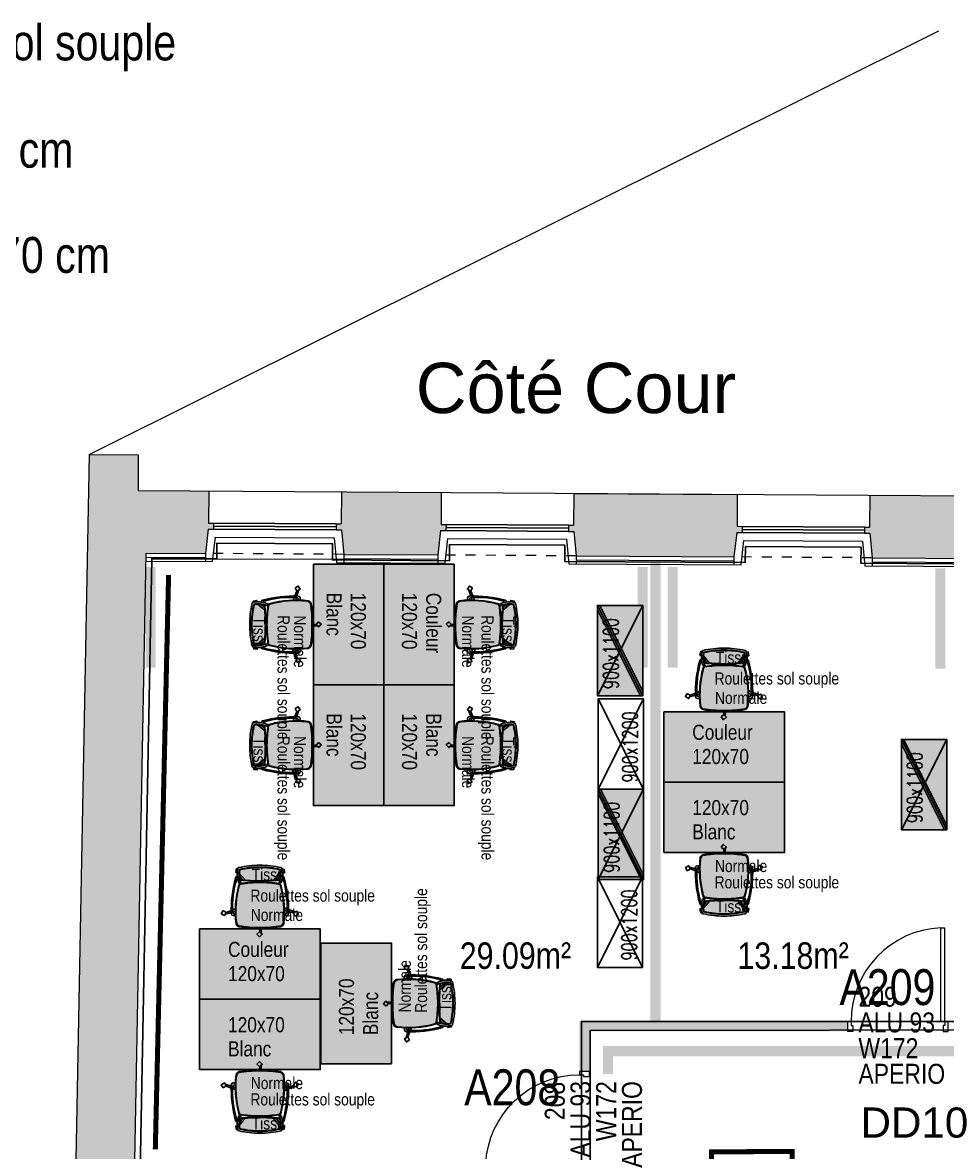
# Model space of a CAD drawing. Extents: x -29.7 to 23.3, y -8.6 to 57.6.
# Drawn here: x -16.79 to -7.59, y 7.28 to 18.52 of the extents above; entities that cross this region are included whole.
import ezdxf
from ezdxf import colors
from ezdxf.entities.mleader import LeaderData, LeaderLine
from ezdxf.enums import TextEntityAlignment as Align
from ezdxf.math import Vec2, Vec3

# ---------------------------------------------------------------- set-up
doc = ezdxf.new("R2010")
doc.units = 0
doc.header["$LTSCALE"] = 0.001
doc.linetypes.add('CACHE', pattern=[0.375, 0.25, -0.125])
doc.linetypes.add('HIDDEN', pattern=[9.525, 6.35, -3.175])
doc.layers.get('0').update_dxf_attribs({"lineweight": 5})
for name, color, linetype in [('01-FAC_CHASSIS EXI', 4, 'Continuous'), ('01-STR_MACONNERIE_HACH', 252, 'Continuous'), ('A-Etiq_Mob', 7, 'Continuous'), ('A-Etiquettes', 7, 'Continuous'), ('A-legende', 7, 'Continuous'), ('A-mobilier', 252, 'Continuous'), ('A-MobilierAQ', 7, 'Continuous'), ('A-num pièce', 1, 'Continuous')]:
    doc.layers.add(name, color=color, linetype=linetype)
doc.layers.add('02-ISOLATION', color=6, linetype='ISOLATION', lineweight=5)
doc.layers.add('A-portes', color=7, linetype='Continuous', lineweight=9)
for name, color, linetype, true_color in [('A-cote', 7, 'Continuous', 0x425746), ('A-Détails', 7, 'Continuous', 0x00a500), ('A-MOQUETTE', 7, 'Continuous', 0xe5ecff), ('A-signalétique', 7, 'Continuous', 0x666666), ('A-vitré', 7, 'Continuous', 0x61becc), ('couleur siege', 1, 'Continuous', 0xff0000)]:
    doc.layers.add(name, color=color, linetype=linetype, true_color=true_color)
doc.layers.add('A-projet', color=7, linetype='Continuous', lineweight=5, true_color=0x5b6280)
doc.styles.add('ARIAL', font='arial.ttf')
doc.styles.add('ROMAND', font='romand__.ttf', dxfattribs={"width": 0.7})
doc.styles.get("Standard").update_dxf_attribs({"font": 'ARIALN.TTF'})
doc.styles.add('Y_TXT_COT', font='arial.ttf', dxfattribs={"height": 0.2})
doc.linetypes.add('ISOLATION', pattern='A,0.00254,-2.54,[134,ltypeshp.shx,S=2.54,R=0,X=-2.54,Y=0],-5.08,[134,ltypeshp.shx,S=2.54,R=180,X=2.54,Y=0],-2.54', length=10.16254)

# ---------------------------------------------------------------- blocks, each defined once
blk = doc.blocks.new('chaise')
at = {"layer": 'A-mobilier', "ltscale": 0.1, "true_color": 0xc7c8ca}
h = blk.add_hatch(color=9, dxfattribs=at)
h.dxf.hatch_style = 1
h.paths.add_polyline_path([(0.272, 0.456, 0.30076), (0.236, 0.489, 0.043342), (0.008, 0.509, 0.043342), (-0.219, 0.489, 0.300759), (-0.255, 0.456, 0.09791), (-0.223, 0.027, 0.292085), (-0.207, 0.013, 0.040929), (0.008, -0.005, 0.040929), (0.223, 0.013, 0.292085), (0.239, 0.027, 0.09791)])
h.paths.add_polyline_path([(0.159, -0.024, 0.015765), (0.008, -0.018, 0.016739), (-0.152, -0.025), (-0.19, -0.069), (-0.218, -0.103, 0.040824), (-0.213, -0.142, 0.054873), (0.008, -0.167, 0.054873), (0.23, -0.142, 0.02252), (0.233, -0.121), (0.219, -0.101)])
h.paths.add_polyline_path([(0.191, -0.026, 0.003373), (0.159, -0.024), (0.219, -0.101), (0.233, -0.121, 0.02535), (0.235, -0.097)])
h.paths.add_polyline_path([(0.226, -0.03, 0.0036), (0.191, -0.026), (0.235, -0.097, 0.0714)])
h.paths.add_polyline_path([(-0.152, -0.025, 0.003505), (-0.185, -0.027), (-0.196, -0.043), (-0.217, -0.075, 0.030269), (-0.218, -0.103), (-0.19, -0.069)])
h.paths.add_polyline_path([(-0.185, -0.027, 0.002494), (-0.209, -0.03, 0.048116), (-0.217, -0.075), (-0.196, -0.043)], flags=17)
at = {"layer": 'A-mobilier'}
for p, q in [((0.004, 0.509), (0.006, 0.543)), ((0.022, 0.558), (0.023, 0.509)), ((-0.374, 0.349), (-0.308, 0.33)), ((-0.308, 0.308), (-0.363, 0.33)), ((-0.292, 0.326), (-0.283, 0.323)), ((-0.262, 0.365), (-0.287, 0.365)), ((-0.263, 0.345), (-0.272, 0.345)), ((0.279, 0.365), (0.303, 0.365)), ((0.279, 0.345), (0.288, 0.345)), ((0.279, 0.31), (0.309, 0.317)), ((0.309, 0.293), (0.279, 0.282)), ((0.324, 0.32), (0.378, 0.334)), ((0.398, 0.325), (0.324, 0.298)), ((-0.242, -0.066), (-0.241, -0.066)), ((-0.19, -0.069), (-0.219, -0.105)), ((-0.217, -0.075), (-0.196, -0.043)), ((0.233, -0.121), (0.219, -0.101)), ((0.258, -0.066), (0.257, -0.066))]:
    blk.add_line(p, q, dxfattribs=at)
at = {"layer": 'A-mobilier', "linetype": 'HIDDEN'}
for p, q in [((-0.263, 0.29), (-0.293, 0.302)), ((-0.283, 0.323), (-0.263, 0.317)), ((-0.196, -0.043), (-0.185, -0.027)), ((-0.152, -0.025), (-0.19, -0.069)), ((0.219, -0.101), (0.159, -0.024)), ((0.191, -0.026), (0.235, -0.097))]:
    blk.add_line(p, q, dxfattribs=at)
at = {"layer": 'A-mobilier'}
for points in [[(-0.024, 0.57), (0.006, 0.543), (0.034, 0.572), (0.003, 0.6)], [(-0.398, 0.31), (-0.363, 0.331), (-0.383, 0.366), (-0.418, 0.345)], [(0.395, 0.371), (0.378, 0.334), (0.415, 0.317), (0.432, 0.354)]]:
    blk.add_lwpolyline(points, close=True, dxfattribs=at)
for points in [[(-0.243, -0.109), (-0.259, -0.113), (-0.25, -0.153), (-0.237, -0.15)], [(0.255, -0.145), (0.275, -0.147), (0.28, -0.107), (0.259, -0.105)]]:
    blk.add_lwpolyline(points, dxfattribs=at)
for centre, radius, start, end in [((0.008, -0.811), 1.32, 90, 99.927), ((0.008, -0.811), 1.32, 80.073, 90), ((0.845, 0.323), 1.108, 173.1278, 195.4958), ((0.845, 0.323), 1.103, 173.7387, 195.3268), ((-0.212, 0.445), 0.0447, 99.9272, 166.8835), ((-0.203, 0.434), 0.0495, 115.9014, 169.3298), ((-0.019, -0.687), 1.184, 88.7046, 100.0235), ((0.035, -0.687), 1.184, 79.9765, 91.2954), ((-0.829, 0.323), 1.103, 344.6732, 6.2613), ((0.228, 0.445), 0.0447, 13.1165, 80.0728), ((-0.829, 0.323), 1.108, 344.5042, 6.8722), ((0.219, 0.434), 0.0495, 10.6702, 64.0986), ((1.039, 0.304), 1.347, 178.2197, 195.2822), ((-0.287, 0.345), 0.02, 90, 178.2197), ((0.842, 0.272), 1.135, 177.2781, 195.5028), ((-0.272, 0.325), 0.02, 90, 177.2781), ((-0.826, 0.272), 1.135, 344.4972, 2.7219), ((-1.023, 0.304), 1.347, 344.7178, 1.7803), ((0.288, 0.325), 0.02, 2.7219, 90), ((0.303, 0.345), 0.02, 1.7803, 90), ((-0.207, -0.008), 0.02, 80.7555, 159.0187), ((-0.204, 0.032), 0.02, 195.4958, 260.6251), ((0.02, -0.095), 0.243, 156.8702, 192.2258), ((-0.2, 0.037), 0.02, 195.3268, 260.7665), ((0.008, 1.315), 1.32, 260.6251, 270), ((-0.186, -0.008), 0.02, 114.7785, 159.0187), ((0.008, 1.315), 1.315, 260.7665, 270), ((0.008, 1.315), 1.315, 270, 279.2335), ((0.008, 1.315), 1.32, 270, 279.3749), ((0.202, -0.008), 0.02, 20.9813, 65.2215), ((0.216, 0.037), 0.02, 279.2335, 344.6732), ((0.223, -0.008), 0.02, 20.9813, 99.2445), ((-0.003, -0.095), 0.243, 347.7742, 23.1298), ((0.22, 0.032), 0.02, 279.3749, 344.5042), ((-0.241, -0.046), 0.02, 195.2822, 270), ((-0.233, -0.026), 0.02, 195.5028, 252.7294), ((0.02, -0.095), 0.263, 159.0187, 193.9621), ((0.02, -0.095), 0.238, 164.1556, 191.4603), ((0.031, -2.412), 2.399, 90.5363, 95.8288), ((0.031, -2.412), 2.394, 90.5374, 95.7482), ((-0.014, -2.412), 2.399, 84.1712, 89.4637), ((-0.014, -2.412), 2.394, 84.2518, 89.4626), ((-0.003, -0.095), 0.238, 348.5397, 15.8444), ((-0.003, -0.095), 0.263, 346.0379, 20.9813), ((0.249, -0.026), 0.02, 287.2706, 344.4972), ((0.257, -0.046), 0.02, 270, 344.7178), ((-0.22, -0.145), 0.02, 218.589, 257.0335), ((0.01, 0.853), 1.044, 257.0335, 269.9004), ((0.01, 0.853), 1.024, 257.1546, 269.8984), ((0.01, 0.853), 1.019, 257.3346, 269.8979), ((0.006, 0.853), 1.019, 270.1021, 282.6654), ((0.006, 0.853), 1.024, 270.1016, 282.8454), ((0.006, 0.853), 1.044, 270.0996, 282.9665), ((0.236, -0.145), 0.02, 282.9665, 321.411)]:
    blk.add_arc(centre, radius, start, end, dxfattribs=at)
blk = doc.blocks.new('SiègeT1')
at = {"layer": 'couleur siege', "true_color": 0x8a6689}
for points in [[(-0.194, 0.224), (-0.077, 0.21), (0.039, 0.212), (0.155, 0.217), (0.198, 0.222), (0.203, 0.244), (0.204, 0.282), (0.201, 0.321), (0.123, 0.338), (0.039, 0.343), (-0.023, 0.345), (-0.098, 0.338), (-0.149, 0.331), (-0.196, 0.322), (-0.202, 0.3), (-0.201, 0.265)], [(-0.208, -0.236), (-0.225, -0.22), (-0.234, -0.197), (-0.236, -0.14), (-0.238, -0.076), (-0.234, -0.012), (-0.228, 0.045), (-0.218, 0.102), (-0.211, 0.132), (-0.201, 0.169), (-0.197, 0.177), (-0.184, 0.18), (-0.12, 0.188), (-0.049, 0.193), (0.009, 0.195), (0.077, 0.193), (0.132, 0.188), (0.169, 0.183), (0.191, 0.179), (0.199, 0.177), (0.204, 0.173), (0.207, 0.164), (0.219, 0.115), (0.231, 0.045), (0.237, -0.005), (0.241, -0.063), (0.241, -0.105), (0.24, -0.159), (0.236, -0.197), (0.235, -0.21), (0.229, -0.22), (0.222, -0.229), (0.213, -0.234), (0.207, -0.236), (0.175, -0.242), (0.114, -0.248), (0.051, -0.251), (-0.05, -0.252), (-0.126, -0.247), (-0.191, -0.238)]]:
    blk.add_hatch(color=8, dxfattribs=at).paths.add_polyline_path(points)
at = {"extrusion": (0, 0, -1), "xscale": 0.8999999999999986, "yscale": 0.8999999999999986, "zscale": -0.9, "rotation": 180}
blk.add_blockref('chaise', (0.005, 0.195), dxfattribs=at)
at = {"layer": 'A-Etiq_Mob', "style": 'ROMAND', "width": 0.7}
for tag, p in [('FINITION', (-0.079, 0.177)), ('PIETEMENT', (-0.091, -0.031)), ('ASSISE', (-0.088, -0.224)), ('COULEUR', (-0.104, -0.424))]:
    blk.add_attdef(tag, p, '', height=0.15, dxfattribs=at)
blk = doc.blocks.new('Poste127Couleur')
at = {"transparency": 33554582}
h = blk.add_hatch(color=256, dxfattribs=at)
h.dxf.hatch_style = 1
h.set_gradient(color1=(169, 83, 160), color2=(255, 246, 230), tint=1, name='CURVED')
h.paths.add_polyline_path([(0, 0.703), (0, 0.003), (1.2, 0.003), (1.2, 0.703)])
blk.add_lwpolyline([(0, 0.7), (0, 0), (1.2, 0), (1.2, 0.7)], close=True)
at = {"layer": 'A-Etiq_Mob'}
for tag, p in [('STRATIFIE', (0.284, 0.421)), ('DIM', (0.284, 0.18))]:
    blk.add_attdef(tag, p, '', height=0.15, dxfattribs=at)
blk = doc.blocks.new('Poste127')
at = {"transparency": 33554582}
h = blk.add_hatch(color=256, dxfattribs=at)
h.dxf.hatch_style = 1
h.set_gradient(color1=(199, 200, 202), color2=(255, 246, 230), tint=1, name='CURVED')
h.paths.add_polyline_path([(0, 0.7), (0, 0), (1.2, 0), (1.2, 0.7)])
blk.add_lwpolyline([(0, 0.7), (0, 0), (1.2, 0), (1.2, 0.7)], close=True)
at = {"layer": 'A-Etiq_Mob'}
for tag, p in [('FINITION', (0.284, 0.421)), ('DIM', (0.284, 0.18))]:
    blk.add_attdef(tag, p, '', height=0.15, dxfattribs=at)
blk = doc.blocks.new('Xref-R2-2018-11')
at = {"layer": '01-STR_MACONNERIE_HACH'}
h = blk.add_hatch(color=256, dxfattribs=at)
h.dxf.hatch_style = 1
h.paths.add_polyline_path([(-2.934, -12.928), (-2.966, -13.173), (-3.034, -13.172), (-3.035, -13.232), (-2.985, -13.233), (-2.989, -13.507), (-2.036, -13.519), (-2.032, -13.245), (-1.982, -13.246), (-1.981, -13.186), (-2.048, -13.185), (-2.074, -12.939)])
h.paths.add_polyline_path([(-5.919, -12.89), (-5.951, -13.135), (-6.019, -13.134), (-6.02, -13.194), (-5.97, -13.195), (-5.974, -13.469), (-4.354, -13.489), (-4.35, -13.216), (-4.3, -13.216), (-4.299, -13.156), (-4.366, -13.155), (-4.392, -12.909)])
h.paths.add_polyline_path([(-8.876, -12.852), (-8.909, -13.098), (-8.977, -13.097), (-8.978, -13.157), (-8.928, -13.157), (-8.931, -13.431), (-7.339, -13.451), (-7.335, -13.178), (-7.285, -13.178), (-7.284, -13.118), (-7.351, -13.117), (-7.377, -12.871)])
h.paths.add_polyline_path([(-11.181, -12.823), (-11.213, -13.068), (-11.281, -13.067), (-11.282, -13.127), (-11.232, -13.128), (-11.236, -13.402), (-10.296, -13.414), (-10.293, -13.14), (-10.243, -13.141), (-10.242, -13.081), (-10.309, -13.08), (-10.335, -12.834)])
h.paths.add_polyline_path([(-10.897, 6.665), (-10.947, 6.665), (-10.947, 6.605), (-10.894, 6.605), (-10.871, 6.361), (-9.935, 6.355), (-9.908, 6.599), (-9.855, 6.598), (-9.854, 6.658), (-9.904, 6.659), (-9.902, 6.976), (-10.895, 6.982)])
h.paths.add_polyline_path([(-8.584, 6.968), (-8.586, 6.65), (-8.636, 6.65), (-8.637, 6.59), (-8.584, 6.59), (-8.56, 6.346), (-6.992, 6.336), (-6.965, 6.58), (-6.912, 6.579), (-6.911, 6.639), (-6.961, 6.64), (-6.959, 6.957)])
h.paths.add_polyline_path([(-5.642, 6.949), (-5.644, 6.631), (-5.694, 6.632), (-5.694, 6.572), (-5.641, 6.571), (-5.617, 6.327), (-4.017, 6.317), (-3.99, 6.561), (-3.937, 6.56), (-3.936, 6.62), (-3.986, 6.621), (-3.984, 6.938)])
h.paths.add_polyline_path([(-2.666, 6.93), (-2.669, 6.612), (-2.719, 6.613), (-2.719, 6.553), (-2.666, 6.552), (-2.642, 6.308), (-1.704, 6.302), (-1.677, 6.546), (-1.624, 6.546), (-1.623, 6.606), (-1.673, 6.606), (-1.671, 6.923)])
h.paths.add_polyline_path([(-0.354, 6.915), (-0.356, 6.597), (-0.406, 6.598), (-0.406, 6.538), (-0.353, 6.537), (-0.329, 6.293), (1.235, 6.283), (1.237, 6.527), (1.287, 6.527), (1.287, 6.587), (1.237, 6.587), (1.239, 6.905)])
h.paths.add_polyline_path([(3.441, 4.457), (3.737, 4.037), (4.142, 3.928), (4.173, 4.044), (4.125, 4.057), (4.261, 4.563), (4.039, 4.878), (3.723, 4.655), (3.698, 4.637), (3.675, 4.622), (3.673, 4.619)])
h.paths.add_polyline_path([(1.962, -2.484), (2.182, -2.486), (2.189, -1.278), (1.969, -1.277)])
edge = h.paths.add_edge_path()
edge.add_line((2.572, 5.691), (3.17, 6.112))
edge.add_line((3.17, 6.112), (3.014, 6.333))
edge.add_arc((1.844, 5.411), 1.49, 38.2323, 77.6185)
edge.add_line((2.163, 6.866), (2.163, 6.899))
edge.add_line((2.163, 6.899), (1.978, 6.9))
edge.add_line((1.978, 6.9), (1.976, 6.583))
edge.add_line((1.976, 6.583), (1.926, 6.583))
edge.add_line((1.926, 6.583), (1.926, 6.523))
edge.add_line((1.926, 6.523), (1.976, 6.523))
edge.add_line((1.976, 6.523), (1.974, 6.279))
edge.add_line((1.974, 6.279), (2.158, 6.278))
edge.add_line((2.158, 6.278), (2.572, 5.691))
h.paths.add_polyline_path([(-13.035, -4.406), (-13.535, -4.406), (-13.535, -3.406), (-13.016, -3.406), (-12.834, 6.373), (-12.245, 6.37), (-12.218, 6.613), (-12.165, 6.613), (-12.165, 6.673), (-12.215, 6.673), (-12.213, 6.991), (-12.915, 6.995), (-12.913, 7.35), (-13.403, 7.353), (-13.79, -13.369), (-12.601, -13.384), (-12.597, -13.11), (-12.547, -13.111), (-12.547, -13.051), (-12.613, -13.05), (-12.639, -12.804), (-13.192, -12.797)])
h.paths.add_polyline_path([(-13.535, -4.406), (-13.535, -3.406)], flags=16)
for p, q in [((-13.403, 7.353), (-4.955, 11.567)), ((-13.403, 7.353), (-13.79, -13.369)), ((-13.403, 7.353), (-12.913, 7.35)), ((-12.913, 7.35), (-12.915, 6.995)), ((-12.915, 6.995), (2.163, 6.899)), ((-12.215, 6.673), (-12.165, 6.673)), ((-10.947, 6.665), (-10.897, 6.665)), ((-9.904, 6.659), (-9.854, 6.658)), ((-8.636, 6.65), (-8.586, 6.65)), ((-6.961, 6.64), (-6.911, 6.639)), ((-5.694, 6.632), (-5.644, 6.631)), ((-12.218, 6.613), (-12.165, 6.613)), ((-10.947, 6.605), (-10.894, 6.605)), ((-9.908, 6.599), (-9.855, 6.598)), ((-8.637, 6.59), (-8.584, 6.59)), ((-6.965, 6.58), (-6.912, 6.579)), ((-5.694, 6.572), (-5.641, 6.571))]:
    blk.add_line(p, q)
for points in [[(-12.213, 6.991), (-12.215, 6.673)], [(-10.895, 6.982), (-10.897, 6.665)], [(-9.902, 6.976), (-9.904, 6.659)], [(-8.584, 6.968), (-8.586, 6.65)], [(-6.959, 6.957), (-6.961, 6.64)], [(-5.642, 6.949), (-5.644, 6.631)], [(-12.165, 6.673), (-12.165, 6.613)], [(-10.947, 6.665), (-10.947, 6.605)], [(-9.854, 6.658), (-9.855, 6.598)], [(-8.636, 6.65), (-8.637, 6.59)], [(-6.911, 6.639), (-6.912, 6.579)], [(-5.694, 6.632), (-5.694, 6.572)], [(-12.218, 6.613), (-12.245, 6.37)], [(-10.894, 6.605), (-10.871, 6.361)], [(-9.908, 6.599), (-9.935, 6.355)], [(-8.584, 6.59), (-8.56, 6.346)], [(-6.965, 6.58), (-6.992, 6.336)], [(-5.641, 6.571), (-5.617, 6.327)], [(-13.016, -3.406), (-12.834, 6.373), (-12.245, 6.37)], [(-10.871, 6.361), (-9.935, 6.355)], [(-8.56, 6.346), (-6.992, 6.336)], [(-5.617, 6.327), (-4.017, 6.317)]]:
    blk.add_lwpolyline(points)
at = {"linetype": 'CACHE'}
for points in [[(-10.871, 6.361), (-12.245, 6.37)], [(-8.56, 6.346), (-9.935, 6.355)], [(-5.617, 6.327), (-6.992, 6.336)]]:
    blk.add_lwpolyline(points, dxfattribs=at)
at = {"layer": '01-FAC_CHASSIS EXI', "linetype": 'Continuous'}
for p, q in [((-12.165, 6.643), (-10.947, 6.635)), ((-9.854, 6.628), (-8.637, 6.62)), ((-6.912, 6.609), (-5.694, 6.602))]:
    blk.add_line(p, q, dxfattribs=at)
at = {"layer": '01-FAC_CHASSIS EXI'}
for points in [[(-12.165, 6.673), (-10.947, 6.665)], [(-9.854, 6.658), (-8.636, 6.65)], [(-6.911, 6.639), (-5.694, 6.632)], [(-10.947, 6.605), (-12.165, 6.613)], [(-8.637, 6.59), (-9.855, 6.598)], [(-5.694, 6.572), (-6.912, 6.579)]]:
    blk.add_lwpolyline(points, dxfattribs=at)
at = {"layer": '02-ISOLATION', "linetype": 'Continuous'}
for points in [[(-12.834, 6.293), (-12.174, 6.289), (-12.147, 6.533), (-10.967, 6.525), (-10.943, 6.281), (-9.863, 6.274), (-9.836, 6.518), (-8.657, 6.511), (-8.633, 6.267), (-6.92, 6.256), (-6.893, 6.499), (-5.714, 6.492), (-5.69, 6.248), (-3.945, 6.237)], [(-12.245, 6.37), (-12.246, 6.29)], [(-10.871, 6.361), (-10.871, 6.281)], [(-9.935, 6.355), (-9.935, 6.275)], [(-8.56, 6.346), (-8.561, 6.266)], [(-6.992, 6.336), (-6.992, 6.256)], [(-5.617, 6.327), (-5.618, 6.247)]]:
    blk.add_lwpolyline(points, dxfattribs=at)
at = {"layer": '02-ISOLATION', "linetype": 'ISOLATION', "ltscale": 0.004}
for points in [[(-12.834, 6.333), (-12.245, 6.33)], [(-10.871, 6.321), (-9.935, 6.315)], [(-8.56, 6.306), (-6.992, 6.296)], [(-5.618, 6.287), (-4.017, 6.277)]]:
    blk.add_lwpolyline(points, dxfattribs=at)
at = {"style": 'ARIAL'}
blk.add_text('Côté Cour', height=0.5, dxfattribs=at).set_placement((-10.155, 7.766))
blk = doc.blocks.new('armoire90')
blk.add_lwpolyline([(0, 0.45), (0, 0), (0.9, 0), (0.9, 0.45)], close=True)
for points in [[(0.9, 0), (0, 0.45)], [(0.9, 0.45), (0, 0)]]:
    blk.add_lwpolyline(points)
at = {"layer": 'A-Etiq_Mob', "style": 'ROMAND', "width": 0.7}
for tag, p in [('DIMENSION', (0.068, 0.242)), ('FINITION', (0.068, 0.001)), ('PORTES', (0.068, -0.239))]:
    blk.add_attdef(tag, p, '', height=0.15, dxfattribs=at)
blk = doc.blocks.new('armoire90Réhausse')
at = {"true_color": 0xfdedc9}
h = blk.add_hatch(color=254, dxfattribs=at)
h.dxf.hatch_style = 1
h.paths.add_polyline_path([(0, 0.45), (0, 0), (0.9, 0), (0.9, 0.45)])
blk.add_lwpolyline([(0, 0.45), (0, 0), (0.9, 0), (0.9, 0.45)], close=True)
for points in [[(0.9, 0), (0, 0.45)], [(0.9, 0.45), (0, 0)], [(0.855, 0.45), (0, 0.022)], [(0.9, 0.428), (0.045, 0)]]:
    blk.add_lwpolyline(points)
at = {"layer": 'A-Etiq_Mob', "style": 'ROMAND', "width": 0.7}
for tag, p in [('DIMENSION', (0.068, 0.242)), ('FINITION', (0.068, 0.001)), ('PORTES', (0.068, -0.239))]:
    blk.add_attdef(tag, p, '', height=0.15, dxfattribs=at)
blk = doc.blocks.new('P_93100')
for p, q in [((0.425, 0.93), (0.465, 0.93)), ((0.425, 0), (0.425, 0.93)), ((0.465, 0), (0.465, 0.93)), ((-0.5, -0.1), (-0.5, 0)), ((-0.5, 0), (-0.465, 0)), ((-0.465, 0), (-0.465, -0.04)), ((0.425, 0), (0.465, 0)), ((0.465, 0), (0.465, -0.04)), ((0.5, 0), (0.465, 0)), ((0.5, -0.1), (0.5, 0)), ((-0.45, -0.1), (-0.5, -0.1)), ((-0.465, -0.04), (-0.45, -0.04)), ((-0.45, -0.04), (-0.45, -0.1)), ((0.465, -0.04), (0.45, -0.04)), ((0.45, -0.04), (0.45, -0.1)), ((0.45, -0.1), (0.5, -0.1))]:
    blk.add_line(p, q)
blk.add_arc((0.465, 0), 0.931, 92.4628, 180)

msp = doc.modelspace()

# ---------------------------------------------------------------- linework, layer by layer
at = {"layer": 'A-Etiquettes', "color": 1, "true_color": 0xff0000, "const_width": 0.1}
for points in [[(-15.515, 13.103), (-15.515, 12.103)], [(-7.666, 13.092), (-7.666, 12.092)]]:
    msp.add_lwpolyline(points, dxfattribs=at)
at = {"layer": 'A-Etiquettes', "color": 82, "true_color": 0x4cdb0f, "const_width": 0.1}
for points in [[(-10.623, 13.103), (-10.623, 12.103)], [(-10.325, 13.103), (-10.325, 12.103)]]:
    msp.add_lwpolyline(points, dxfattribs=at)
at = {"layer": 'A-legende', "color": 205, "linetype": 'CACHE', "ltscale": 2000, "true_color": 0x8546b9, "const_width": 0.05}
msp.add_lwpolyline([(-15.468, 7.314), (-15.336, 13.025)], dxfattribs=at)
at = {"layer": 'A-legende', "color": 5, "linetype": 'CACHE', "ltscale": 2000, "true_color": 0x1100ff, "const_width": 0.05}
msp.add_lwpolyline([(-9.939, 7.289), (-9.137, 7.292), (-9.137, 6.507), (-9.939, 6.503)], close=True, dxfattribs=at)
at = {"layer": 'A-MOQUETTE'}
for points in [[(-6.629, 13.129), (-8.454, 13.141), (-8.453, 13.301), (-9.603, 13.308), (-9.604, 13.148), (-11.397, 13.16), (-11.396, 13.32), (-12.545, 13.327), (-12.544, 13.167), (-13.707, 13.175), (-13.706, 13.335), (-14.856, 13.342), (-14.856, 13.186), (-15.503, 13.186), (-15.618, 7.092)], [(-11.233, 7.092), (-11.233, 8.586), (-1.733, 8.586)]]:
    msp.add_lwpolyline(points, dxfattribs=at)
at = {"layer": 'A-projet'}
for p, q in [((-11.309, 13.837), (-9.684, 13.826)), ((-14.903, 13.186), (-13.553, 13.184))]:
    msp.add_line(p, q, dxfattribs=at)
at = {"layer": 'A-signalétique', "color": 1, "linetype": 'CACHE', "ltscale": 2000, "true_color": 0xff0000, "const_width": 0.1}
msp.add_lwpolyline([(-10.969, 8.063), (-10.969, 8.29), (-1.473, 8.29)], dxfattribs=at)
at = {"layer": 'A-vitré', "const_width": 0.1}
for points in [[(-10.496, 13.154), (-10.496, 8.526)], [(-11.203, 8.092), (-11.203, 8.588)], [(-10.445, 8.537), (-11.184, 8.537)], [(-8.587, 8.537), (-10.445, 8.537)]]:
    msp.add_lwpolyline(points, dxfattribs=at)
at = {"layer": 'Defpoints'}
msp.add_lwpolyline([(0.695, 11.31), (-0.57, 13.098), (-1.624, 13.074), (-1.624, 8.508), (-11.147, 8.494), (-11.153, -0.838), (3.138, -0.838), (7.177, 2.212), (2.44, 8.486), (2.397, 10.434), (0.962, 10.849)], close=True, dxfattribs=at)

# ---------------------------------------------------------------- block references
at = {"layer": 'A-mobilier', "ltscale": 0.1}
ref = msp.add_blockref('Poste127', (-13.197, 13.132), dxfattribs=dict(at, xscale=-1, rotation=90))
ref.add_attrib('STRATIFIE', 'Blanc', (-13.766, 12.849), dxfattribs={"layer": 'A-Etiq_Mob', "ltscale": 0.1, "height": 0.15, "rotation": 270})
ref.add_attrib('DIM', '120x70', (-13.525, 12.849), dxfattribs={"layer": 'A-Etiq_Mob', "ltscale": 0.1, "height": 0.15, "rotation": 270})
at = {"layer": 'A-mobilier', "ltscale": 0.1, "rotation": 270}
msp.add_blockref('Poste127Couleur', (-13.197, 13.132), dxfattribs=at).add_auto_attribs({'STRATIFIE': 'Couleur', 'DIM': '120x70'})
at = {"layer": 'A-mobilier'}
ref = msp.add_blockref('SiègeT1', (-14.163, 12.534), dxfattribs=dict(at, xscale=-1, rotation=90))
ref.add_attrib('FINITION', 'Tissu', dxfattribs={"layer": 'A-Etiq_Mob', "height": 0.12, "rotation": 270}).set_placement((-14.529, 12.613), align=Align.BOTTOM_LEFT)
ref.add_attrib('ASSISE', 'Normale', dxfattribs={"layer": 'A-Etiq_Mob', "height": 0.12, "rotation": 270}).set_placement((-14.127, 12.623), align=Align.BOTTOM_LEFT)
ref.add_attrib('PIETEMENT', 'Roulettes sol souple', dxfattribs={"layer": 'A-Etiq_Mob', "height": 0.12, "rotation": 270}).set_placement((-14.289, 12.626), align=Align.BOTTOM_LEFT)
ref = msp.add_blockref('SiègeT1', (-12.231, 12.534), dxfattribs=dict(at, rotation=270))
ref.add_attrib('FINITION', 'Tissu', dxfattribs={"layer": 'A-Etiq_Mob', "height": 0.12, "rotation": 270}).set_placement((-12.054, 12.613), align=Align.BOTTOM_LEFT)
ref.add_attrib('ASSISE', 'Normale', dxfattribs={"layer": 'A-Etiq_Mob', "height": 0.12, "rotation": 270}).set_placement((-12.455, 12.623), align=Align.BOTTOM_LEFT)
ref.add_attrib('PIETEMENT', 'Roulettes sol souple', dxfattribs={"layer": 'A-Etiq_Mob', "height": 0.12, "rotation": 270}).set_placement((-12.262, 12.626), align=Align.BOTTOM_LEFT)
ref = msp.add_blockref('SiègeT1', (-9.817, 11.931), dxfattribs=at)
ref.add_attrib('FINITION', 'Tissu', dxfattribs={"layer": 'A-Etiq_Mob', "height": 0.12}).set_placement((-9.896, 12.108), align=Align.BOTTOM_LEFT)
ref.add_attrib('ASSISE', 'Normale', dxfattribs={"layer": 'A-Etiq_Mob', "height": 0.12}).set_placement((-9.905, 11.707), align=Align.BOTTOM_LEFT)
ref.add_attrib('PIETEMENT', 'Roulettes sol souple', dxfattribs={"layer": 'A-Etiq_Mob', "height": 0.12}).set_placement((-9.909, 11.9), align=Align.BOTTOM_LEFT)
at = {"layer": 'A-mobilier', "ltscale": 0.1}
ref = msp.add_blockref('Poste127', (-13.197, 11.932), dxfattribs=dict(at, xscale=-1, rotation=90))
ref.add_attrib('STRATIFIE', 'Blanc', (-13.766, 11.649), dxfattribs={"layer": 'A-Etiq_Mob', "ltscale": 0.1, "height": 0.15, "rotation": 270})
ref.add_attrib('DIM', '120x70', (-13.525, 11.649), dxfattribs={"layer": 'A-Etiq_Mob', "ltscale": 0.1, "height": 0.15, "rotation": 270})
ref = msp.add_blockref('Poste127', (-13.197, 11.932), dxfattribs=dict(at, rotation=270))
ref.add_attrib('STRATIFIE', 'Blanc', (-12.776, 11.649), dxfattribs={"layer": 'A-Etiq_Mob', "ltscale": 0.1, "height": 0.15, "rotation": 270})
ref.add_attrib('DIM', '120x70', (-13.016, 11.649), dxfattribs={"layer": 'A-Etiq_Mob', "ltscale": 0.1, "height": 0.15, "rotation": 270})
at = {"layer": 'A-mobilier'}
ref = msp.add_blockref('SiègeT1', (-14.163, 11.334), dxfattribs=dict(at, xscale=-1, rotation=90))
ref.add_attrib('FINITION', 'Tissu', dxfattribs={"layer": 'A-Etiq_Mob', "height": 0.12, "rotation": 270}).set_placement((-14.529, 11.413), align=Align.BOTTOM_LEFT)
ref.add_attrib('ASSISE', 'Normale', dxfattribs={"layer": 'A-Etiq_Mob', "height": 0.12, "rotation": 270}).set_placement((-14.127, 11.423), align=Align.BOTTOM_LEFT)
ref.add_attrib('PIETEMENT', 'Roulettes sol souple', dxfattribs={"layer": 'A-Etiq_Mob', "height": 0.12, "rotation": 270}).set_placement((-14.289, 11.426), align=Align.BOTTOM_LEFT)
ref = msp.add_blockref('SiègeT1', (-12.231, 11.334), dxfattribs=dict(at, rotation=270))
ref.add_attrib('FINITION', 'Tissu', dxfattribs={"layer": 'A-Etiq_Mob', "height": 0.12, "rotation": 270}).set_placement((-12.054, 11.413), align=Align.BOTTOM_LEFT)
ref.add_attrib('ASSISE', 'Normale', dxfattribs={"layer": 'A-Etiq_Mob', "height": 0.12, "rotation": 270}).set_placement((-12.455, 11.423), align=Align.BOTTOM_LEFT)
ref.add_attrib('PIETEMENT', 'Roulettes sol souple', dxfattribs={"layer": 'A-Etiq_Mob', "height": 0.12, "rotation": 270}).set_placement((-12.262, 11.426), align=Align.BOTTOM_LEFT)
at = {"layer": 'A-mobilier', "ltscale": 0.1}
for p in [(-10.415, 10.965), (-15.029, 8.806)]:
    msp.add_blockref('Poste127Couleur', p, dxfattribs=at).add_auto_attribs({'STRATIFIE': 'Couleur', 'DIM': '120x70'})
ref = msp.add_blockref('Poste127', (-10.415, 10.965), dxfattribs=dict(at, xscale=-1, rotation=180))
ref.add_attrib('STRATIFIE', 'Blanc', (-10.131, 10.396), dxfattribs={"layer": 'A-Etiq_Mob', "ltscale": 0.1, "height": 0.15})
ref.add_attrib('DIM', '120x70', (-10.131, 10.637), dxfattribs={"layer": 'A-Etiq_Mob', "ltscale": 0.1, "height": 0.15})
at = {"layer": 'A-mobilier'}
ref = msp.add_blockref('SiègeT1', (-9.817, 10), dxfattribs=dict(at, xscale=-1, rotation=180))
ref.add_attrib('FINITION', 'Tissu', dxfattribs={"layer": 'A-Etiq_Mob', "height": 0.12}).set_placement((-9.896, 9.633), align=Align.BOTTOM_LEFT)
ref.add_attrib('ASSISE', 'Normale', dxfattribs={"layer": 'A-Etiq_Mob', "height": 0.12}).set_placement((-9.905, 10.035), align=Align.BOTTOM_LEFT)
ref.add_attrib('PIETEMENT', 'Roulettes sol souple', dxfattribs={"layer": 'A-Etiq_Mob', "height": 0.12}).set_placement((-9.909, 9.873), align=Align.BOTTOM_LEFT)
ref = msp.add_blockref('SiègeT1', (-14.431, 9.772), dxfattribs=at)
ref.add_attrib('FINITION', 'Tissu', dxfattribs={"layer": 'A-Etiq_Mob', "height": 0.12}).set_placement((-14.51, 9.95), align=Align.BOTTOM_LEFT)
ref.add_attrib('ASSISE', 'Normale', dxfattribs={"layer": 'A-Etiq_Mob', "height": 0.12}).set_placement((-14.519, 9.548), align=Align.BOTTOM_LEFT)
ref.add_attrib('PIETEMENT', 'Roulettes sol souple', dxfattribs={"layer": 'A-Etiq_Mob', "height": 0.12}).set_placement((-14.523, 9.741), align=Align.BOTTOM_LEFT)
ref = msp.add_blockref('SiègeT1', (-12.856, 8.763), dxfattribs=dict(at, xscale=-1, rotation=270))
ref.add_attrib('FINITION', 'Tissu', dxfattribs={"layer": 'A-Etiq_Mob', "height": 0.12, "rotation": 90}).set_placement((-12.49, 8.684), align=Align.BOTTOM_LEFT)
ref.add_attrib('ASSISE', 'Normale', dxfattribs={"layer": 'A-Etiq_Mob', "height": 0.12, "rotation": 90}).set_placement((-12.892, 8.675), align=Align.BOTTOM_LEFT)
ref.add_attrib('PIETEMENT', 'Roulettes sol souple', dxfattribs={"layer": 'A-Etiq_Mob', "height": 0.12, "rotation": 90}).set_placement((-12.73, 8.672), align=Align.BOTTOM_LEFT)
at = {"layer": 'A-mobilier', "ltscale": 0.1}
ref = msp.add_blockref('Poste127', (-13.822, 8.165), dxfattribs=dict(at, xscale=-1, rotation=270))
ref.add_attrib('STRATIFIE', 'Blanc', (-13.253, 8.449), dxfattribs={"layer": 'A-Etiq_Mob', "ltscale": 0.1, "height": 0.15, "rotation": 90})
ref.add_attrib('DIM', '120x70', (-13.493, 8.449), dxfattribs={"layer": 'A-Etiq_Mob', "ltscale": 0.1, "height": 0.15, "rotation": 90})
ref = msp.add_blockref('Poste127', (-15.029, 8.806), dxfattribs=dict(at, xscale=-1, rotation=180))
ref.add_attrib('STRATIFIE', 'Blanc', (-14.745, 8.238), dxfattribs={"layer": 'A-Etiq_Mob', "ltscale": 0.1, "height": 0.15})
ref.add_attrib('DIM', '120x70', (-14.745, 8.478), dxfattribs={"layer": 'A-Etiq_Mob', "ltscale": 0.1, "height": 0.15})
at = {"layer": 'A-mobilier'}
ref = msp.add_blockref('SiègeT1', (-14.431, 7.841), dxfattribs=dict(at, xscale=-1, rotation=180))
ref.add_attrib('FINITION', 'Tissu', dxfattribs={"layer": 'A-Etiq_Mob', "height": 0.12}).set_placement((-14.51, 7.475), align=Align.BOTTOM_LEFT)
ref.add_attrib('ASSISE', 'Normale', dxfattribs={"layer": 'A-Etiq_Mob', "height": 0.12}).set_placement((-14.519, 7.876), align=Align.BOTTOM_LEFT)
ref.add_attrib('PIETEMENT', 'Roulettes sol souple', dxfattribs={"layer": 'A-Etiq_Mob', "height": 0.12}).set_placement((-14.523, 7.714), align=Align.BOTTOM_LEFT)
at = {"layer": 'A-MobilierAQ', "ltscale": 0.1, "rotation": 90}
for p in [(-10.623, 11.823), (-7.602, 10.49), (-10.615, 9.996)]:
    msp.add_blockref('armoire90Réhausse', p, dxfattribs=at).add_auto_attribs({'DIMENSION': '900x1100'})
at = {"layer": 'A-MobilierAQ', "ltscale": 0.1}
ref = msp.add_blockref('armoire90', (-11.066, 10.894), dxfattribs=dict(at, xscale=-1, rotation=270))
ref.add_attrib('DIMENSION', '900x1200', (-10.675, 10.962), dxfattribs={"layer": 'A-Etiq_Mob', "ltscale": 0.1, "height": 0.15, "rotation": 90, "style": 'ROMAND', "width": 0.7})
ref = msp.add_blockref('armoire90', (-11.074, 9.123), dxfattribs=dict(at, xscale=-1, rotation=270))
ref.add_attrib('DIMENSION', '900x1200', (-10.683, 9.192), dxfattribs={"layer": 'A-Etiq_Mob', "ltscale": 0.1, "height": 0.15, "rotation": 90, "style": 'ROMAND', "width": 0.7})
at = {"layer": 'A-portes', "ltscale": 0.01}
ref = msp.add_blockref('P_93100', (-8.086, 8.586), dxfattribs=at)
ref.add_attrib('N°', '209', (-8.479, 8.731), dxfattribs={"layer": '0', "ltscale": 6, "height": 0.1992})
ref.add_attrib('NATURE/DIM', 'ALU 93', (-8.479, 8.476), dxfattribs={"layer": 'A-Etiquettes', "ltscale": 6, "height": 0.1992})
ref.add_attrib('FINITION', 'W172', (-8.479, 8.22), dxfattribs={"layer": 'A-Etiquettes', "ltscale": 6, "height": 0.1992})
ref.add_attrib('FERMETURE', 'APERIO', (-8.479, 7.965), dxfattribs={"layer": 'A-Etiquettes', "ltscale": 6, "height": 0.1992})
ref = msp.add_blockref('P_93100', (-11.253, 7.589), dxfattribs=dict(at, xscale=-1, rotation=90))
ref.add_attrib('N°', '208', (-11.398, 7.604), dxfattribs={"layer": '0', "ltscale": 6, "height": 0.1992, "rotation": 90})
ref.add_attrib('NATURE/DIM', 'ALU 93', (-11.142, 7.232), dxfattribs={"layer": 'A-Etiquettes', "ltscale": 6, "height": 0.1992, "rotation": 90})
ref.add_attrib('FINITION', 'W172', (-10.887, 7.395), dxfattribs={"layer": 'A-Etiquettes', "ltscale": 6, "height": 0.1992, "rotation": 90})
ref.add_attrib('FERMETURE', 'APERIO', (-10.631, 7.13), dxfattribs={"layer": 'A-Etiquettes', "ltscale": 6, "height": 0.1992, "rotation": 90})
at = {"layer": 'A-projet'}
msp.add_blockref('Xref-R2-2018-11', (-2.724, 6.869), dxfattribs=at)

# ---------------------------------------------------------------- texts
at = {"layer": 'A-cote', "color": 30, "char_height": 0.2633, "attachment_point": 1, "rotation": 0.0792}
for s, insert in [('29.09m²', (-12.442, 9.371)), ('13.18m²', (-9.682, 9.371))]:
    msp.add_mtext_dynamic_manual_height_columns(s, width=1.21952, gutter_width=12.5, heights=[0], dxfattribs=dict(at, insert=insert))
at = {"layer": 'A-mobilier', "ltscale": 0.1, "char_height": 0.3565, "attachment_point": 1}
for s, width, insert in [('Assise de bureau - en tissu - roulettes sol souple', 10.3762, (-24.069, 18.499)), ('Bureau plateau stratifé blanc - 120 x 70 cm ', 7.98684, (-24.069, 17.432)), ('Bureau plateau stratifé couleur - 120 x 70 cm ', 9.14568, (-24.069, 16.386))]:
    msp.add_mtext_dynamic_manual_height_columns(s, width=width, gutter_width=12.5, heights=[0], dxfattribs=dict(at, insert=insert))
at = {"layer": 'A-num pièce', "ltscale": 0.1, "char_height": 0.3565, "attachment_point": 1}
for s, insert in [('A209', (-8.668, 9.105)), ('A208', (-12.397, 8.109))]:
    msp.add_mtext_dynamic_manual_height_columns(s, width=1.29845, gutter_width=12.5, heights=[0], dxfattribs=dict(at, insert=insert))

# ---------------------------------------------------------------- next in the draw order: leaders
at = {"layer": 'A-Détails'}
ml = msp.add_multileader_mtext('Standard', dxfattribs=at)
ml.set_content('DD10', color=256, style='Y_TXT_COT')
ml.set_leader_properties()
ml.build(insert=Vec2(0, 0))
ml.multileader.update_dxf_attribs({"has_text_frame": 1, "text_left_attachment_type": 2, "text_right_attachment_type": 2, "dogleg_length": 1, "arrow_head_size": 0.25})
ctx = ml.context
ctx.base_point, ctx.char_height, ctx.arrow_head_size, ctx.landing_gap_size, ctx.plane_origin = Vec3(-8.507, 7.577), 0.3, 0.25, 0.1, Vec3(-11.951, 10.445)
ctx.left_attachment, ctx.right_attachment, ctx.text_align_type = 2, 2, 2
notes = []
notes.append((ctx, [(1, (1, 1, 0), (-7.08, 7.577), (-1, 0), 0.207, [(0, [(-6.875, 6.777)], 0, [])])]))
ctx.mtext.insert, ctx.mtext.rotation, ctx.mtext.width, ctx.mtext.defined_height, ctx.mtext.alignment, ctx.mtext.flow_direction = Vec3(-7.387, 7.73), 6.283185, 0.43654, 0.2, 3, 5
ctx.mtext.has_bg_fill, ctx.mtext.bg_color, ctx.mtext.bg_scale_factor, ctx.mtext.bg_transparency, ctx.mtext.use_window_bg_color = 1, -1027028792, 1.5, 0, 1
for ctx, leaders in notes:
    for number, flags, end, landing, length, lines in leaders:
        leader = LeaderData()
        leader.index, (leader.has_last_leader_line, leader.has_dogleg_vector, leader.attachment_direction) = number, flags
        leader.last_leader_point, leader.dogleg_vector, leader.dogleg_length = Vec3(end), Vec3(landing), length
        for number, points, colour, breaks in lines:
            line = LeaderLine()
            line.index, line.vertices, line.color, line.breaks = number, Vec3.list(points), colors.encode_raw_color(colour), breaks
            leader.lines.append(line)
        ctx.leaders.append(leader)

doc.saveas('drawing.dxf')
